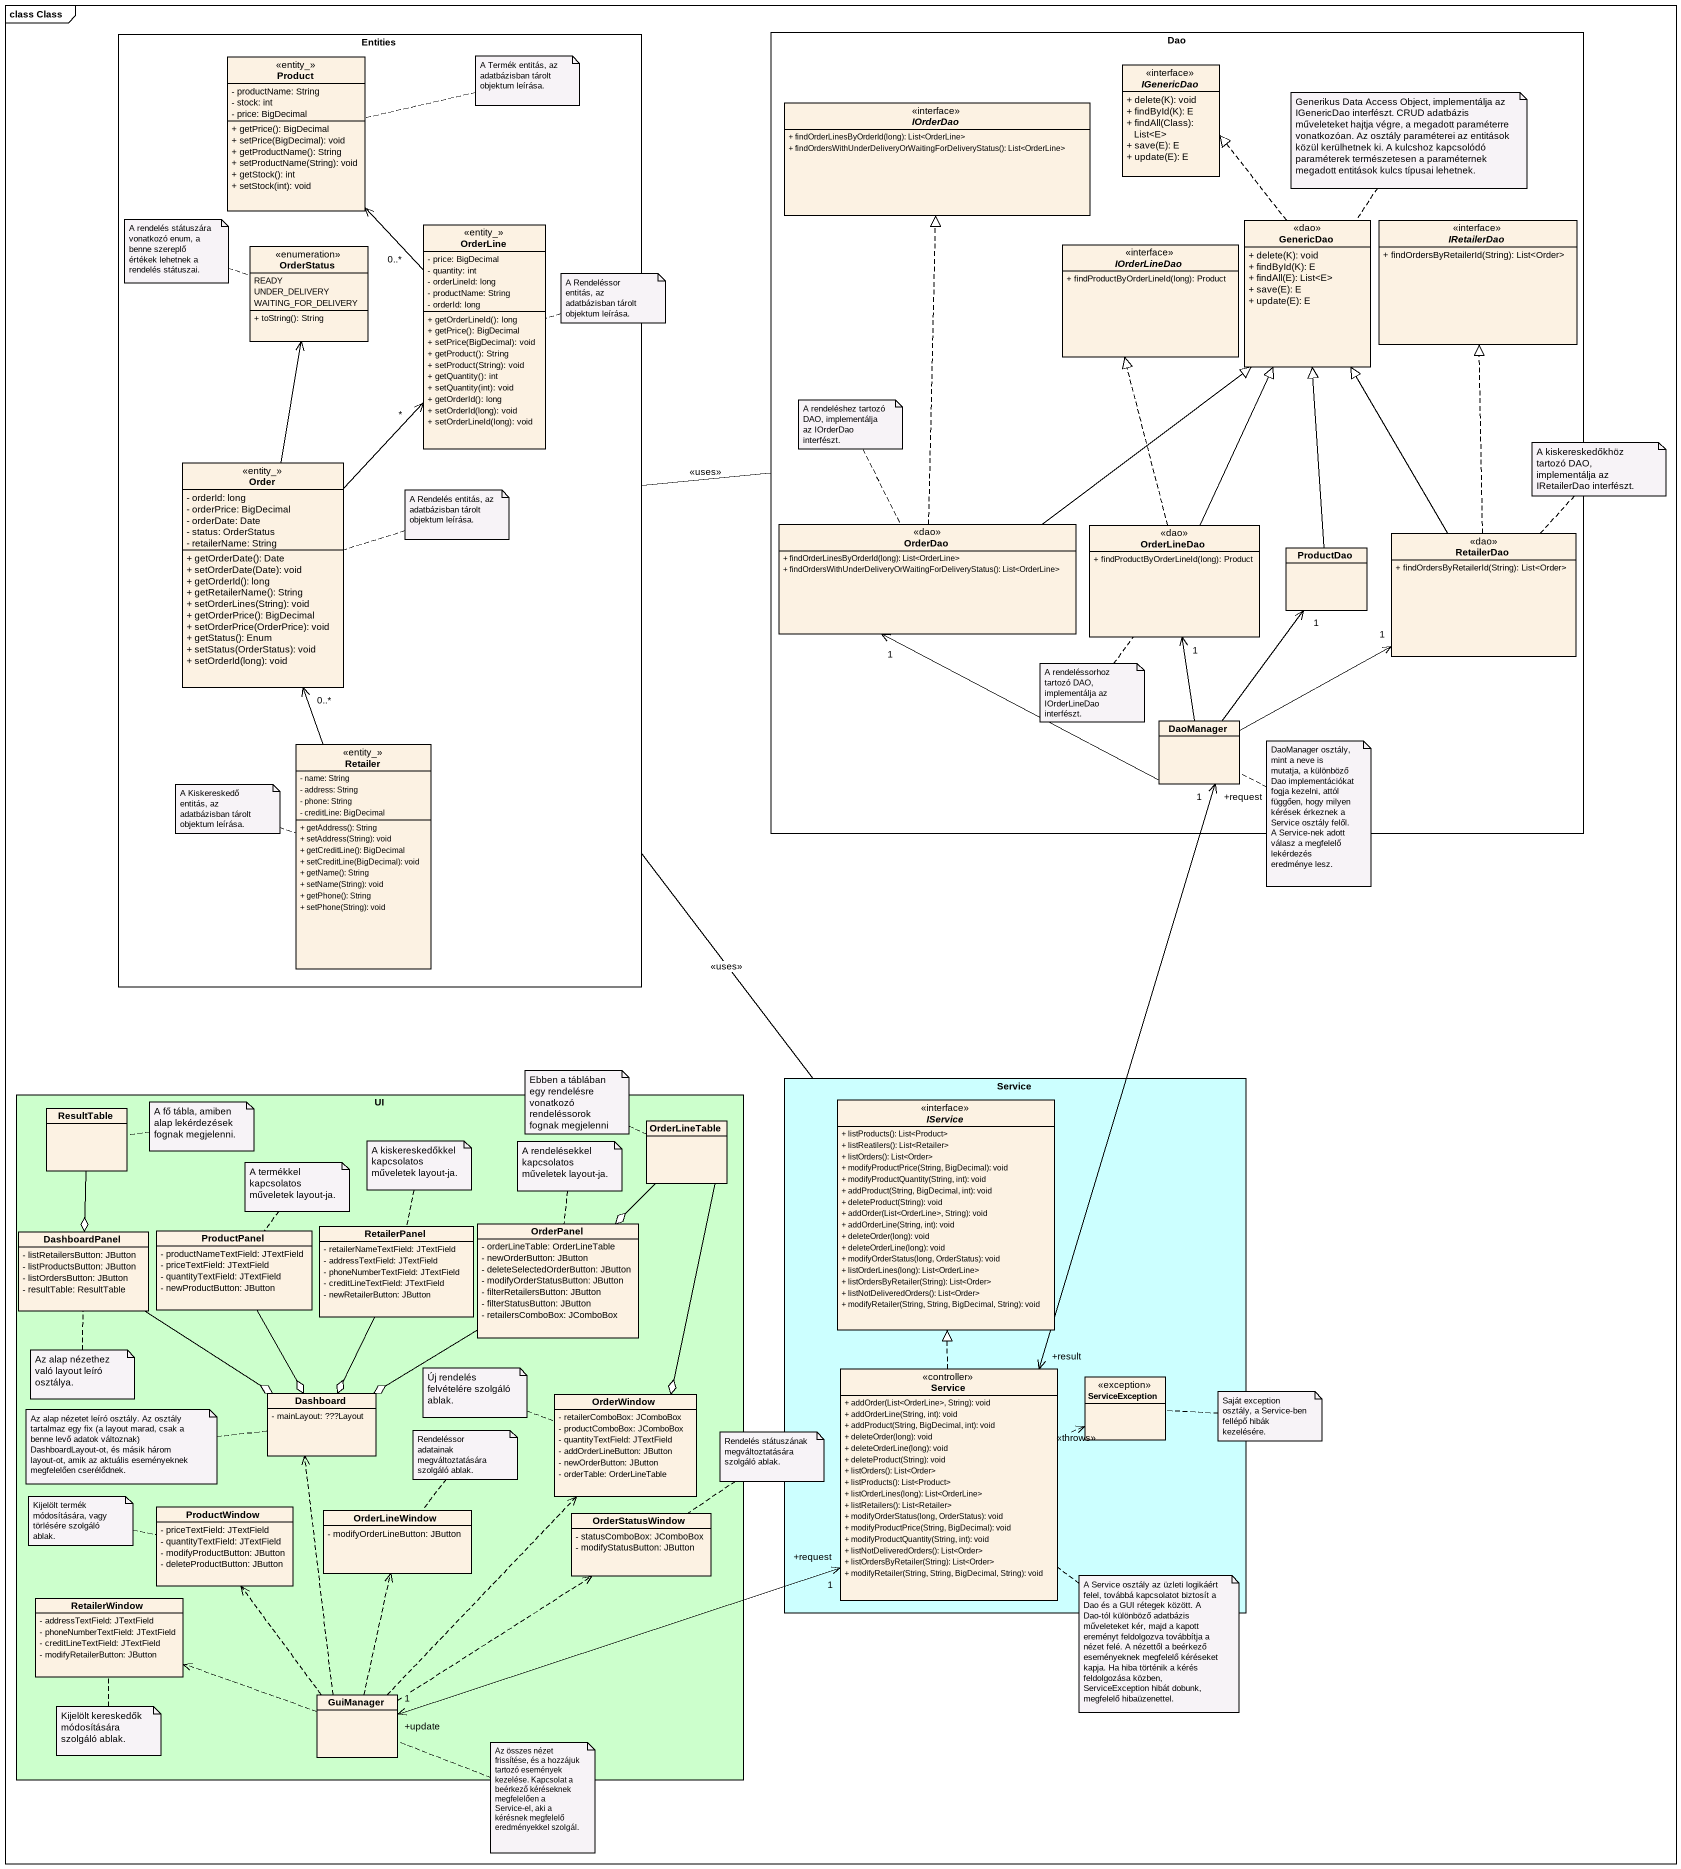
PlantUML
@startuml
mainframe class Class
hide circle
hide empty members
skinparam classAttributeIconSize 0
rectangle Entities {
  class Product <<entity_>> {
    - productName: String
    - stock: int
    - price: BigDecimal
    + getPrice(): BigDecimal
    + setPrice(BigDecimal): void
    + getProductName(): String
    + setProductName(String): void
    + getStock(): int
    + setStock(int): void
  }
  enum OrderStatus {
    READY
    UNDER_DELIVERY
    WAITING_FOR_DELIVERY
    + toString(): String
  }
  class OrderLine <<entity_>> {
    - price: BigDecimal
    - quantity: int
    - orderLineId: long
    - productName: String
    - orderId: long
    + getOrderLineId(): long
    + getPrice(): BigDecimal
    + setPrice(BigDecimal): void
    + getProduct(): String
    + setProduct(String): void
    + getQuantity(): int
    + setQuantity(int): void
    + getOrderId(): long
    + setOrderId(long): void
    + setOrderLineId(long): void
  }
  class Order <<entity_>> {
    - orderId: long
    - orderPrice: BigDecimal
    - orderDate: Date
    - status: OrderStatus
    - retailerName: String
    + getOrderDate(): Date
    + setOrderDate(Date): void
    + getOrderId(): long
    + getRetailerName(): String
    + setOrderLines(String): void
    + getOrderPrice(): BigDecimal
    + setOrderPrice(OrderPrice): void
    + getStatus(): Enum
    + setStatus(OrderStatus): void
    + setOrderId(long): void
  }
  class Retailer <<entity_>> {
    - name: String
    - address: String
    - phone: String
    - creditLine: BigDecimal
    + getAddress(): String
    + setAddress(String): void
    + getCreditLine(): BigDecimal
    + setCreditLine(BigDecimal): void
    + getName(): String
    + setName(String): void
    + getPhone(): String
    + setPhone(String): void
  }
}
rectangle Dao #FFFFFF {
  interface IGenericDao {
    + delete(K): void
    + findById(K): E
    + findAll(Class): List<E>
    + save(E): E
    + update(E): E
  }
  interface IOrderDao {
    + findOrderLinesByOrderId(long): List<OrderLine>
    + findOrdersWithUnderDeliveryOrWaitingForDeliveryStatus(): List<OrderLine>
  }
  interface IOrderLineDao {
    + findProductByOrderLineId(long): Product
  }
  class GenericDao <<dao>> {
    + delete(K): void
    + findById(K): E
    + findAll(E): List<E>
    + save(E): E
    + update(E): E
  }
  interface IRetailerDao {
    + findOrdersByRetailerId(String): List<Order>
  }
  class OrderDao <<dao>> {
    + findOrderLinesByOrderId(long): List<OrderLine>
    + findOrdersWithUnderDeliveryOrWaitingForDeliveryStatus(): List<OrderLine>
  }
  class OrderLineDao <<dao>> {
    + findProductByOrderLineId(long): Product
  }
  class ProductDao
  class RetailerDao <<dao>> {
    + findOrdersByRetailerId(String): List<Order>
  }
  class DaoManager
}
rectangle UI #CCFFCC {
  class ResultTable
  class OrderLineTable
  class DashboardPanel {
    - listRetailersButton: JButton
    - listProductsButton: JButton
    - listOrdersButton: JButton
    - resultTable: ResultTable
  }
  class ProductPanel {
    - productNameTextField: JTextField
    - priceTextField: JTextField
    - quantityTextField: JTextField
    - newProductButton: JButton
  }
  class RetailerPanel {
    - retailerNameTextField: JTextField
    - addressTextField: JTextField
    - phoneNumberTextField: JTextField
    - creditLineTextField: JTextField
    - newRetailerButton: JButton
  }
  class OrderPanel {
    - orderLineTable: OrderLineTable
    - newOrderButton: JButton
    - deleteSelectedOrderButton: JButton
    - modifyOrderStatusButton: JButton
    - filterRetailersButton: JButton
    - filterStatusButton: JButton
    - retailersComboBox: JComboBox
  }
  class Dashboard {
    - mainLayout: ???Layout
  }
  class OrderWindow {
    - retailerComboBox: JComboBox
    - productComboBox: JComboBox
    - quantityTextField: JTextField
    - addOrderLineButton: JButton
    - newOrderButton: JButton
    - orderTable: OrderLineTable
  }
  class ProductWindow {
    - priceTextField: JTextField
    - quantityTextField: JTextField
    - modifyProductButton: JButton
    - deleteProductButton: JButton
  }
  class OrderLineWindow {
    - modifyOrderLineButton: JButton
  }
  class OrderStatusWindow {
    - statusComboBox: JComboBox
    - modifyStatusButton: JButton
  }
  class RetailerWindow {
    - addressTextField: JTextField
    - phoneNumberTextField: JTextField
    - creditLineTextField: JTextField
    - modifyRetailerButton: JButton
  }
  class GuiManager
}
rectangle Service #CCFFFF {
  interface IService {
    + listProducts(): List<Product>
    + listReatilers(): List<Retailer>
    + listOrders(): List<Order>
    + modifyProductPrice(String, BigDecimal): void
    + modifyProductQuantity(String, int): void
    + addProduct(String, BigDecimal, int): void
    + deleteProduct(String): void
    + addOrder(List<OrderLine>, String): void
    + addOrderLine(String, int): void
    + deleteOrder(long): void
    + deleteOrderLine(long): void
    + modifyOrderStatus(long, OrderStatus): void
    + listOrderLines(long): List<OrderLine>
    + listOrdersByRetailer(String): List<Order>
    + listNotDeliveredOrders(): List<Order>
    + modifyRetailer(String, String, BigDecimal, String): void
  }
  class "Service" as Service_2 <<controller>> {
    + addOrder(List<OrderLine>, String): void
    + addOrderLine(String, int): void
    + addProduct(String, BigDecimal, int): void
    + deleteOrder(long): void
    + deleteOrderLine(long): void
    + deleteProduct(String): void
    + listOrders(): List<Order>
    + listProducts(): List<Product>
    + listOrderLines(long): List<OrderLine>
    + listRetailers(): List<Retailer>
    + modifyOrderStatus(long, OrderStatus): void
    + modifyProductPrice(String, BigDecimal): void
    + modifyProductQuantity(String, int): void
    + listNotDeliveredOrders(): List<Order>
    + listOrdersByRetailer(String): List<Order>
    + modifyRetailer(String, String, BigDecimal, String): void
  }
  class ServiceException <<exception>>
}
Entities -right- Dao : <<uses>>
Entities -- Service : <<uses>>
OrderLine "0..*" -up-> Product
GenericDao .up.|> IGenericDao
Order -up-> OrderStatus
Order -up-> "*" OrderLine
OrderDao .up.|> IOrderDao
OrderDao -up-|> GenericDao
OrderLineDao .up.|> IOrderLineDao
OrderLineDao -up-|> GenericDao
ProductDao -up-|> GenericDao
RetailerDao -up-|> GenericDao
RetailerDao .up.|> IRetailerDao
DaoManager -up-> "1" OrderDao
DaoManager -up-> "1" OrderLineDao
DaoManager -up-> "1" ProductDao
DaoManager -right-> "1" RetailerDao
Retailer -up-> "0..*" Order
ResultTable --o DashboardPanel
OrderLineTable --o OrderPanel
OrderLineTable --o OrderWindow
DashboardPanel --o Dashboard
ProductPanel --o Dashboard
RetailerPanel --o Dashboard
OrderPanel --o Dashboard
Service_2 "+result" <-up-> "+request\n1" DaoManager
Service_2 .up.|> IService
Service_2 .right.> ServiceException : <<throws>>
GuiManager "+update\n1" <-right-> "+request\n1" Service_2
GuiManager .up.> Dashboard
GuiManager .up.> OrderWindow
GuiManager .up.> ProductWindow
GuiManager .up.> OrderLineWindow
GuiManager .up.> OrderStatusWindow
GuiManager .left.> RetailerWindow
note right of Product : A Termék entitás, az adatbázisban tárolt objektum leírása.
note top of GenericDao : Generikus Data Access Object, implementálja az IGenericDao interfészt. CRUD adatbázis műveleteket hajtja végre, a megadott paraméterre vonatkozóan. Az osztály paraméterei az entitások közül kerülhetnek ki. A kulcshoz kapcsolódó paraméterek természetesen a paraméternek megadott entitások kulcs típusai lehetnek.
note left of OrderStatus : A rendelés státuszára vonatkozó enum, a benne szereplő értékek lehetnek a rendelés státuszai.
note right of OrderLine : A Rendeléssor entitás, az adatbázisban tárolt objektum leírása.
note top of OrderDao : A rendeléshez tartozó DAO, implementálja az IOrderDao interfészt.
note top of RetailerDao : A kiskereskedőkhöz tartozó DAO, implementálja az IRetailerDao interfészt.
note right of Order : A Rendelés entitás, az adatbázisban tárolt objektum leírása.
note bottom of OrderLineDao : A rendeléssorhoz tartozó DAO, implementálja az IOrderLineDao interfészt.
note right of DaoManager : DaoManager osztály, mint a neve is mutatja, a különböző Dao implementációkat fogja kezelni, attól függően, hogy milyen kérések érkeznek a Service osztály felől. A Service-nek adott válasz a megfelelő lekérdezés eredménye lesz.
note left of Retailer : A Kiskereskedő entitás, az adatbázisban tárolt objektum leírása.
note left of OrderLineTable : Ebben a táblában egy rendelésre vonatkozó rendeléssorok fognak megjelenni
note right of ResultTable : A fő tábla, amiben alap lekérdezések fognak megjelenni.
note top of RetailerPanel : A kiskereskedőkkel kapcsolatos műveletek layout-ja.
note top of ProductPanel : A termékkel kapcsolatos műveletek layout-ja.
note top of OrderPanel : A rendelésekkel kapcsolatos műveletek layout-ja.
note bottom of DashboardPanel : Az alap nézethez való layout leíró osztálya.
note left of OrderWindow : Új rendelés felvételére szolgáló ablak.
note left of Dashboard : Az alap nézetet leíró osztály. Az osztály tartalmaz egy fix (a layout marad, csak a benne levő adatok változnak) DashboardLayout-ot, és másik három layout-ot, amik az aktuális eseményeknek megfelelően cserélődnek.
note right of ServiceException : Saját exception osztály, a Service-ben fellépő hibák kezelésére.
note top of OrderLineWindow : Rendeléssor adatainak megváltoztatására szolgáló ablak.
note top of OrderStatusWindow : Rendelés státuszának megváltoztatására szolgáló ablak.
note left of ProductWindow : Kijelölt termék módosítására, vagy törlésére szolgáló ablak.
note bottom of Service_2 : A Service osztály az üzleti logikáért felel, továbbá kapcsolatot biztosít a Dao és a GUI rétegek között. A Dao-tól különböző adatbázis műveleteket kér, majd a kapott ereményt feldolgozva továbbítja a nézet felé. A nézettől a beérkező eseményeknek megfelelő kéréseket kapja. Ha hiba történik a kérés feldolgozása közben, ServiceException hibát dobunk, megfelelő hibaüzenettel.
note bottom of RetailerWindow : Kijelölt kereskedők módosítására szolgáló ablak.
note right of GuiManager : Az összes nézet frissítése, és a hozzájuk tartozó események kezelése. Kapcsolat a beérkező kéréseknek megfelelően a Service-el, aki a kérésnek megfelelő eredményekkel szolgál.
@enduml
